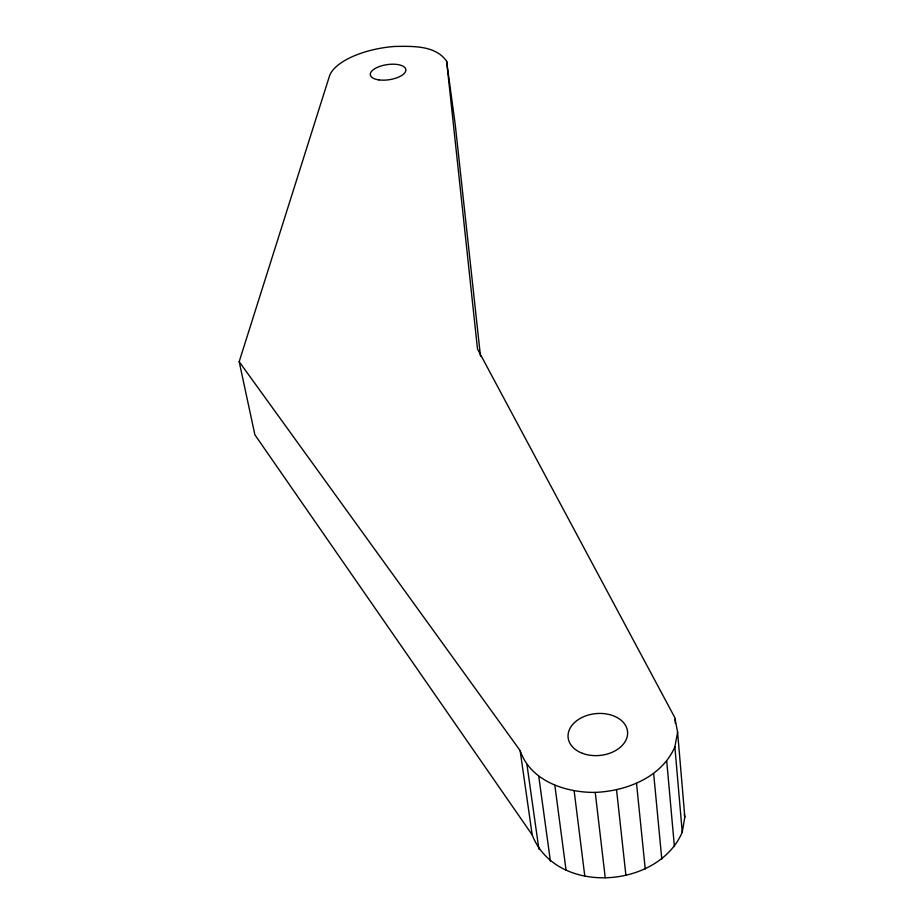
<?xml version="1.0" encoding="UTF-8"?>
<svg xmlns="http://www.w3.org/2000/svg" width="924" height="924" viewBox="0 0 924 924"><rect width="100%" height="100%" fill="white"/><g stroke="black" fill="none" stroke-linecap="round" stroke-linejoin="round"><path stroke-width="1.39" d="M682.235 832.178L684.823 817.151L677.604 732.131L674.866 717.705L477.5 348.983L446.627 61.25C435.389 45.057 412.393 46.258 394.837 46.443A59.887 25.41 -8.5 0 0 329.383 76.346L239.177 361.688L254.885 434.788L532.189 834.88C555.555 895.772 657.992 889.165 682.235 832.178L674.878 746.939L677.604 732.131M239.177 361.688L520.143 750.611C530.526 781.161 565.661 792.711 595.229 792.399C626.668 791.048 661.445 777.442 674.878 746.939M684.326 814.471L684.823 817.151M520.143 750.611L532.189 834.88M526.957 764.622L538.888 849.156M538.761 776.379L550.415 861.168M446.627 61.25L455.301 125.167L480.468 356.121M554.85 785.365L566.077 870.385M574.139 790.852L584.8 876.091M595.229 792.399L605.243 877.8M616.562 789.858L625.906 875.363M636.532 783.425L645.229 868.964M653.661 773.584L661.792 859.089M666.735 761.099L674.404 846.511M674.994 719.149L675.363 723.457M378.886 79.891A17.96 7.623 -8.5 0 0 405.867 70.143A17.96 7.623 -8.5 0 0 379.475 66.505A17.96 7.623 -8.5 0 0 378.886 79.891M582.443 753.326A29.868 21.009 -5.6 0 0 627.615 733.483A29.868 21.009 -5.6 0 0 583.414 716.816A29.868 21.009 -5.6 0 0 582.443 753.326"/></g></svg>
